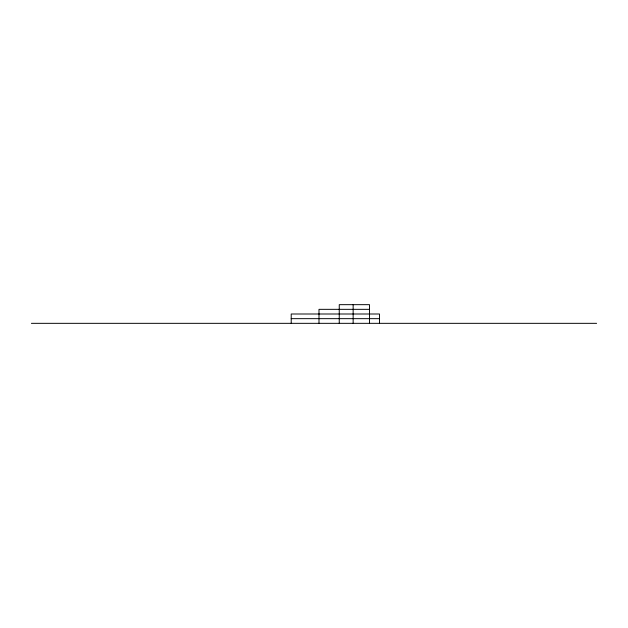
<?xml version="1.0" encoding="UTF-8"?>
<svg xmlns="http://www.w3.org/2000/svg" width="628" height="628" viewBox="0 0 628 628"><rect width="100%" height="100%" fill="white"/><g stroke="black" fill="none" stroke-linecap="round" stroke-linejoin="round"><path stroke-width="0.94" d="M369.492 309.337L318.993 309.337L318.993 323.334M291.211 318.663L379.485 318.663M31.4 323.334L596.6 323.334M379.485 323.334L379.485 314L291.211 314L291.211 323.334M369.492 323.334L369.492 304.666L339.253 304.666L339.253 323.334M353.14 304.666L353.14 323.334"/></g></svg>
